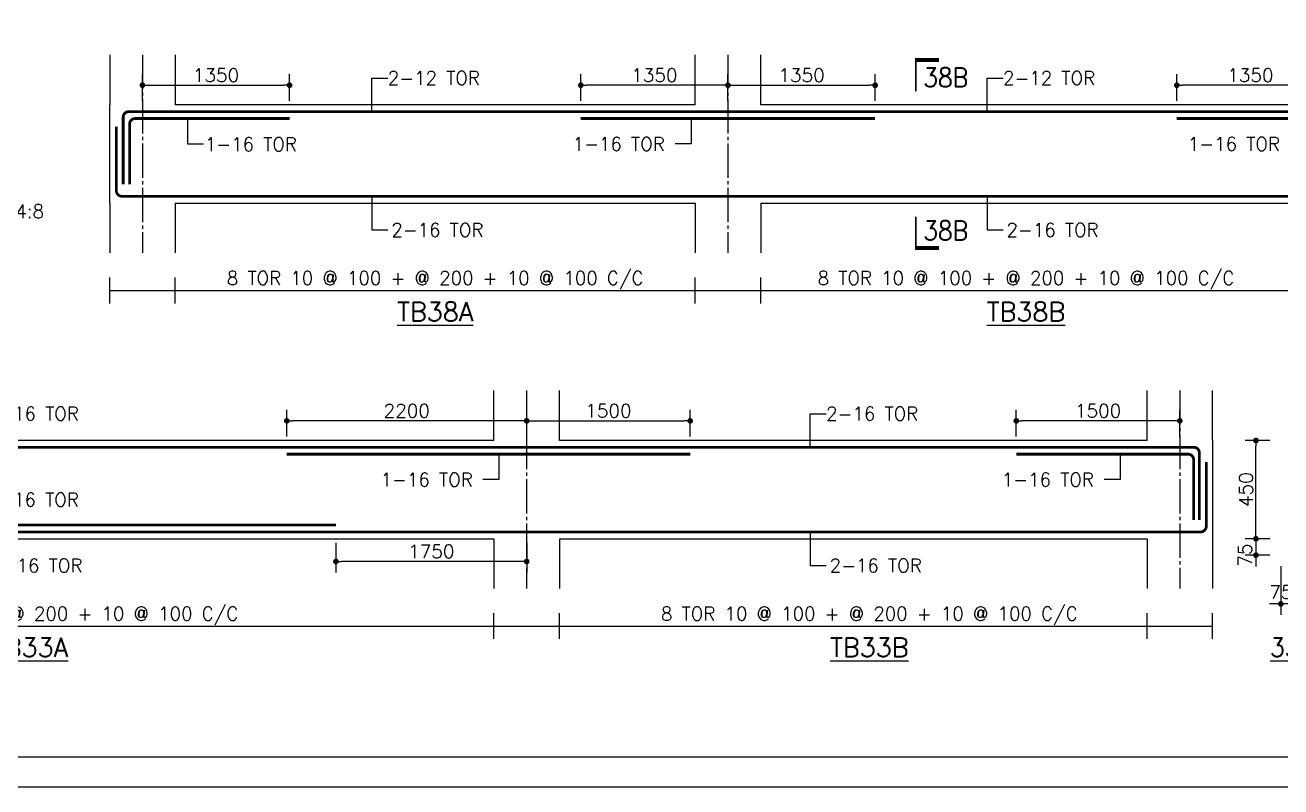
# Model space of a CAD drawing. Extents: x -200722 to 834823, y -494970 to 88783.
# Drawn here: x 240281 to 263317, y -429390 to -415429 of the extents above; entities that cross this region are included whole.
import ezdxf
from ezdxf.enums import TextEntityAlignment as Align

# ---------------------------------------------------------------- set-up
doc = ezdxf.new("R2010")
doc.units = 0
doc.header["$LTSCALE"] = 100
doc.header["$MEASUREMENT"] = 0
doc.header["$PDMODE"] = 34
doc.linetypes.add('CL', pattern=[3.25, 2.5, -0.25, 0.25, -0.25])
doc.layers.get('0').update_dxf_attribs({"linetype": 'CONTINUOUS'})
doc.layers.get('DEFPOINTS').update_dxf_attribs({"linetype": 'CONTINUOUS'})
doc.layers.add('9_PRINT BOUNDARY_NON PRINT', color=32, linetype='CONTINUOUS', plot=False)
doc.layers.add('9_TITLE TEXT', color=7, linetype='CONTINUOUS', lineweight=20)
for name, color, linetype in [('ARO', 7, 'CONTINUOUS'), ('B_NO', 3, 'CONTINUOUS'), ('BEAM', 4, 'CONTINUOUS'), ('CL', 8, 'CL'), ('FOOTING DIM', 4, 'CONTINUOUS'), ('STEEL', 6, 'CONTINUOUS'), ('TEXT', 2, 'CONTINUOUS')]:
    doc.layers.add(name, color=color, linetype=linetype)
doc.styles.add('ROMANS', font='romans.shx')
doc.styles.get("Standard").update_dxf_attribs({"font": 'simplex.shx'})
doc.dimstyles.new('STANDARD$0', dxfattribs={"dimtxt": 2.5, "dimasz": 2.5, "dimexe": 2, "dimexo": 0.7, "dimgap": 0.9, "dimtad": 1, "dimdec": 0, "dimdsep": 46, "dimtxsty": 'ROMANS', "dimcen": 0.09, "dimclrd": 4, "dimclre": 4, "dimclrt": 3, "dimadec": 0, "dimazin": 0, "dimtfac": 1, "dimtdec": 0, "dimtmove": 0, "dimatfit": 3, "dimfxl": 1, "dimtolj": 1, "dimtzin": 0, "dimarcsym": 0})

# ---------------------------------------------------------------- blocks, each defined once
blk = doc.blocks.new('DOT')
at = {"color": 0, "linetype": 'ByBlock'}
blk.add_line((-0.5, 0), (-1, 0), dxfattribs=at)
at = {"color": 0, "linetype": 'ByBlock', "const_width": 0.5}
blk.add_lwpolyline([(-0.25, 0, 1), (0.25, 0, 1)], format="xyb", close=True, dxfattribs=at)
blk = doc.blocks.new('*D1643')
at = {"layer": 'BEAM', "color": 0, "lineweight": -2, "transparency": 16777216}
for p, q in [((250475, -416815), (250475, -416330)), ((253175, -416815), (253175, -416330)), ((253071, -416530), (250579, -416530))]:
    blk.add_line(p, q, dxfattribs=at)
at = {"layer": 'DEFPOINTS', "color": 0, "lineweight": -3, "transparency": 16777216}
for p in [(250475, -416530), (250475, -417015), (253175, -417015)]:
    blk.add_point(p, dxfattribs=at)
at = {"layer": 'BEAM', "color": 0, "lineweight": -2, "transparency": 16777216, "xscale": 104, "yscale": 104, "zscale": 104, "rotation": 180}
blk.add_blockref('DOT', (250475, -416530), dxfattribs=at)
at = {"layer": 'BEAM', "color": 0, "lineweight": -2, "transparency": 16777216, "xscale": 104, "yscale": 104, "zscale": 104}
blk.add_blockref('DOT', (253175, -416530), dxfattribs=at)
at = {"layer": 'BEAM', "color": 0, "transparency": 16777216, "insert": (251825, -416346), "char_height": 248, "attachment_point": 5}
blk.add_mtext('\\A1;1350', dxfattribs=at)
blk = doc.blocks.new('_DOT')
at = {"color": 0, "linetype": 'ByBlock'}
blk.add_line((-0.5, 0), (-1, 0), dxfattribs=at)
at = {"color": 0, "linetype": 'ByBlock', "const_width": 0.5}
blk.add_lwpolyline([(-0.25, 0, 1), (0.25, 0, 1)], format="xyb", close=True, dxfattribs=at)
blk = doc.blocks.new('*D1646')
at = {"layer": 'BEAM', "color": 0, "lineweight": -2, "transparency": 16777216}
for p, q in [((242433, -416815), (242433, -416330)), ((245133, -416815), (245133, -416330)), ((242537, -416530), (245029, -416530))]:
    blk.add_line(p, q, dxfattribs=at)
at = {"layer": 'DEFPOINTS', "color": 0, "lineweight": -3, "transparency": 16777216}
for p in [(245133, -416530), (242433, -417015), (245133, -417015)]:
    blk.add_point(p, dxfattribs=at)
at = {"layer": 'BEAM', "color": 0, "lineweight": -2, "transparency": 16777216, "xscale": 104, "yscale": 104, "zscale": 104, "rotation": 180}
blk.add_blockref('DOT', (242433, -416530), dxfattribs=at)
at = {"layer": 'BEAM', "color": 0, "lineweight": -2, "transparency": 16777216, "xscale": 104, "yscale": 104, "zscale": 104}
blk.add_blockref('DOT', (245133, -416530), dxfattribs=at)
at = {"layer": 'BEAM', "color": 0, "transparency": 16777216, "insert": (243783, -416346), "char_height": 248, "attachment_point": 5}
blk.add_mtext('\\A1;1350', dxfattribs=at)
blk = doc.blocks.new('*D1650')
at = {"layer": 'BEAM', "color": 0, "lineweight": -2, "transparency": 16777216}
for p, q in [((253175, -416815), (253175, -416330)), ((255875, -416815), (255875, -416330)), ((253279, -416530), (255771, -416530))]:
    blk.add_line(p, q, dxfattribs=at)
at = {"layer": 'DEFPOINTS', "color": 0, "lineweight": -3, "transparency": 16777216}
for p in [(255875, -416530), (253175, -417015), (255875, -417015)]:
    blk.add_point(p, dxfattribs=at)
at = {"layer": 'BEAM', "color": 0, "lineweight": -2, "transparency": 16777216, "xscale": 104, "yscale": 104, "zscale": 104, "rotation": 180}
blk.add_blockref('DOT', (253175, -416530), dxfattribs=at)
at = {"layer": 'BEAM', "color": 0, "lineweight": -2, "transparency": 16777216, "xscale": 104, "yscale": 104, "zscale": 104}
blk.add_blockref('DOT', (255875, -416530), dxfattribs=at)
at = {"layer": 'BEAM', "color": 0, "transparency": 16777216, "insert": (254525, -416346), "char_height": 248, "attachment_point": 5}
blk.add_mtext('\\A1;1350', dxfattribs=at)
blk = doc.blocks.new('*D1651')
at = {"layer": 'BEAM', "color": 0, "lineweight": -2, "transparency": 16777216}
for p, q in [((261408, -416815), (261408, -416330)), ((264108, -416815), (264108, -416330)), ((264004, -416530), (261512, -416530))]:
    blk.add_line(p, q, dxfattribs=at)
at = {"layer": 'DEFPOINTS', "color": 0, "lineweight": -3, "transparency": 16777216}
for p in [(261408, -416530), (261408, -417015), (264108, -417015)]:
    blk.add_point(p, dxfattribs=at)
at = {"layer": 'BEAM', "color": 0, "lineweight": -2, "transparency": 16777216, "xscale": 104, "yscale": 104, "zscale": 104, "rotation": 180}
blk.add_blockref('DOT', (261408, -416530), dxfattribs=at)
at = {"layer": 'BEAM', "color": 0, "lineweight": -2, "transparency": 16777216, "xscale": 104, "yscale": 104, "zscale": 104}
blk.add_blockref('DOT', (264108, -416530), dxfattribs=at)
at = {"layer": 'BEAM', "color": 0, "transparency": 16777216, "insert": (262758, -416346), "char_height": 248, "attachment_point": 5}
blk.add_mtext('\\A1;1350', dxfattribs=at)
blk = doc.blocks.new('*D2021')
at = {"layer": 'BEAM', "color": 0, "lineweight": -2, "transparency": 16777216}
for p, q in [((258464, -422967), (258464, -422481)), ((261360, -422681), (258568, -422681)), ((261464, -422967), (261464, -422481))]:
    blk.add_line(p, q, dxfattribs=at)
at = {"layer": 'DEFPOINTS', "color": 0, "lineweight": -3, "transparency": 16777216}
for p in [(258464, -422681), (258464, -423167), (261464, -423167)]:
    blk.add_point(p, dxfattribs=at)
at = {"layer": 'BEAM', "color": 0, "lineweight": -2, "transparency": 16777216, "xscale": 104, "yscale": 104, "zscale": 104, "rotation": 180}
blk.add_blockref('DOT', (258464, -422681), dxfattribs=at)
at = {"layer": 'BEAM', "color": 0, "lineweight": -2, "transparency": 16777216, "xscale": 104, "yscale": 104, "zscale": 104}
blk.add_blockref('DOT', (261464, -422681), dxfattribs=at)
at = {"layer": 'BEAM', "color": 0, "transparency": 16777216, "insert": (259964, -422497), "char_height": 248, "attachment_point": 5}
blk.add_mtext('\\A1;1500', dxfattribs=at)
blk = doc.blocks.new('*D2023')
at = {"layer": 'BEAM', "color": 0, "lineweight": -2, "transparency": 16777216}
for p, q in [((263117, -423042), (262660, -423042)), ((262860, -424738), (262860, -423146)), ((263117, -424842), (262660, -424842))]:
    blk.add_line(p, q, dxfattribs=at)
at = {"layer": 'DEFPOINTS', "color": 0, "lineweight": -3, "transparency": 16777216}
for p in [(262860, -423042), (263317, -423042), (263317, -424842)]:
    blk.add_point(p, dxfattribs=at)
at = {"layer": 'BEAM', "color": 0, "lineweight": -2, "transparency": 16777216, "xscale": 104, "yscale": 104, "zscale": 104}
for p, rotation in [((262860, -423042), 90), ((262860, -424842), 270)]:
    blk.add_blockref('DOT', p, dxfattribs=dict(at, rotation=rotation))
at = {"layer": 'BEAM', "color": 0, "transparency": 16777216, "insert": (262676, -423942), "char_height": 248, "attachment_point": 5, "rotation": 90}
blk.add_mtext('\\A1;450', dxfattribs=at)
blk = doc.blocks.new('*D2026')
at = {"layer": 'BEAM', "color": 0, "lineweight": -2, "transparency": 16777216}
for p, q in [((263317, -425342), (263317, -426236)), ((263617, -425342), (263617, -426236)), ((263213, -426036), (263109, -426036)), ((263617, -426036), (263317, -426036)), ((263721, -426036), (263825, -426036))]:
    blk.add_line(p, q, dxfattribs=at)
at = {"layer": 'DEFPOINTS', "color": 0, "lineweight": -3, "transparency": 16777216}
for p in [(263317, -425142), (263617, -425142), (263317, -426036)]:
    blk.add_point(p, dxfattribs=at)
at = {"layer": 'BEAM', "color": 0, "lineweight": -2, "transparency": 16777216, "xscale": 104, "yscale": 104, "zscale": 104}
blk.add_blockref('DOT', (263317, -426036), dxfattribs=at)
at = {"layer": 'BEAM', "color": 0, "lineweight": -2, "transparency": 16777216, "xscale": 104, "yscale": 104, "zscale": 104, "rotation": 180}
blk.add_blockref('DOT', (263617, -426036), dxfattribs=at)
at = {"layer": 'BEAM', "color": 0, "transparency": 16777216, "insert": (263317, -425820), "char_height": 248, "attachment_point": 5}
blk.add_mtext('\\A1;75', dxfattribs=at)
blk = doc.blocks.new('*D2027')
at = {"layer": 'BEAM', "color": 0, "lineweight": -2, "transparency": 16777216}
for p, q in [((262860, -424738), (262860, -424634)), ((263117, -424842), (262660, -424842)), ((262860, -424842), (262860, -425142)), ((263117, -425142), (262660, -425142)), ((262860, -425246), (262860, -425350))]:
    blk.add_line(p, q, dxfattribs=at)
at = {"layer": 'DEFPOINTS', "color": 0, "lineweight": -3, "transparency": 16777216}
for p in [(263317, -424842), (262860, -425142), (263317, -425142)]:
    blk.add_point(p, dxfattribs=at)
at = {"layer": 'BEAM', "color": 0, "lineweight": -2, "transparency": 16777216, "xscale": 104, "yscale": 104, "zscale": 104}
for p, rotation in [((262860, -424842), 270), ((262860, -425142), 90)]:
    blk.add_blockref('DOT', p, dxfattribs=dict(at, rotation=rotation))
at = {"layer": 'BEAM', "color": 0, "transparency": 16777216, "insert": (262660, -425142), "char_height": 248, "attachment_point": 5, "rotation": 90}
blk.add_mtext('\\A1;75', dxfattribs=at)
blk = doc.blocks.new('*D2017')
at = {"layer": 'BEAM', "color": 0, "lineweight": -2, "transparency": 16777216}
for p, q in [((245082, -422967), (245082, -422481)), ((249378, -422681), (245186, -422681)), ((249482, -422967), (249482, -422481))]:
    blk.add_line(p, q, dxfattribs=at)
at = {"layer": 'DEFPOINTS', "color": 0, "lineweight": -3, "transparency": 16777216}
for p in [(245082, -422681), (245082, -423167), (249482, -423167)]:
    blk.add_point(p, dxfattribs=at)
at = {"layer": 'BEAM', "color": 0, "lineweight": -2, "transparency": 16777216, "xscale": 104, "yscale": 104, "zscale": 104, "rotation": 180}
blk.add_blockref('DOT', (245082, -422681), dxfattribs=at)
at = {"layer": 'BEAM', "color": 0, "lineweight": -2, "transparency": 16777216, "xscale": 104, "yscale": 104, "zscale": 104}
blk.add_blockref('DOT', (249482, -422681), dxfattribs=at)
at = {"layer": 'BEAM', "color": 0, "transparency": 16777216, "insert": (247282, -422497), "char_height": 248, "attachment_point": 5}
blk.add_mtext('\\A1;2200', dxfattribs=at)
blk = doc.blocks.new('*D2018')
at = {"layer": 'BEAM', "color": 0, "lineweight": -2, "transparency": 16777216}
for p, q in [((249482, -422967), (249482, -422481)), ((249586, -422681), (252378, -422681)), ((252482, -422967), (252482, -422481))]:
    blk.add_line(p, q, dxfattribs=at)
at = {"layer": 'DEFPOINTS', "color": 0, "lineweight": -3, "transparency": 16777216}
for p in [(252482, -422681), (249482, -423167), (252482, -423167)]:
    blk.add_point(p, dxfattribs=at)
at = {"layer": 'BEAM', "color": 0, "lineweight": -2, "transparency": 16777216, "xscale": 104, "yscale": 104, "zscale": 104, "rotation": 180}
blk.add_blockref('DOT', (249482, -422681), dxfattribs=at)
at = {"layer": 'BEAM', "color": 0, "lineweight": -2, "transparency": 16777216, "xscale": 104, "yscale": 104, "zscale": 104}
blk.add_blockref('DOT', (252482, -422681), dxfattribs=at)
at = {"layer": 'BEAM', "color": 0, "transparency": 16777216, "insert": (250982, -422497), "char_height": 248, "attachment_point": 5}
blk.add_mtext('\\A1;1500', dxfattribs=at)
blk = doc.blocks.new('*D2019')
at = {"layer": 'BEAM', "color": 0, "lineweight": -2, "transparency": 16777216}
for p, q in [((245982, -424917), (245982, -425459)), ((249482, -424917), (249482, -425459)), ((249378, -425259), (246086, -425259))]:
    blk.add_line(p, q, dxfattribs=at)
at = {"layer": 'DEFPOINTS', "color": 0, "lineweight": -3, "transparency": 16777216}
for p in [(245982, -424717), (249482, -424717), (245982, -425259)]:
    blk.add_point(p, dxfattribs=at)
at = {"layer": 'BEAM', "color": 0, "lineweight": -2, "transparency": 16777216, "xscale": 104, "yscale": 104, "zscale": 104, "rotation": 180}
blk.add_blockref('DOT', (245982, -425259), dxfattribs=at)
at = {"layer": 'BEAM', "color": 0, "lineweight": -2, "transparency": 16777216, "xscale": 104, "yscale": 104, "zscale": 104}
blk.add_blockref('DOT', (249482, -425259), dxfattribs=at)
at = {"layer": 'BEAM', "color": 0, "transparency": 16777216, "insert": (247732, -425075), "char_height": 248, "attachment_point": 5}
blk.add_mtext('\\A1;1750', dxfattribs=at)

msp = doc.modelspace()

# ---------------------------------------------------------------- linework, layer by layer
at = {"color": 18, "true_color": 0x000000}
msp.add_lwpolyline([(223222.7, -428839.6), (314632.7, -428839.6), (314632.7, -364599.6), (223222.7, -364599.6)], close=True, dxfattribs=at)
at = {"layer": '9_PRINT BOUNDARY_NON PRINT', "color": 18, "true_color": 0x000000}
msp.add_lwpolyline([(222672.7, -429389.6), (315182.7, -429389.6), (315182.7, -364049.6), (222672.7, -364049.6)], close=True, dxfattribs=at)
at = {"layer": '9_TITLE TEXT', "color": 18, "true_color": 0x000000}
msp.add_lwpolyline([(314632.7, -364599.6), (223222.7, -364599.6), (223222.7, -428839.6), (314632.7, -428839.6)], dxfattribs=at)
at = {"layer": 'ARO', "color": 18, "true_color": 0x000000}
for points, elevation in [([(246641.3, -417015.2), (246641.3, -416399.4), (246934.3, -416399.4)], -1101.5), ([(257927, -417015.2), (257927, -416399.4), (258220.1, -416399.4)], -1101.5), ([(243261.2, -417140.2), (243261.2, -417607.1), (243554.3, -417607.1)], -1101.5), ([(252496.7, -417140.2), (252496.7, -417607.1), (252203.7, -417607.1)], 0), ([(246641.3, -418565.2), (246641.3, -419181.1), (246934.3, -419181.1)], -1101.5), ([(257927, -418565.2), (257927, -419181.1), (258220.1, -419181.1)], -1101.5), ([(254681.7, -423166.9), (254681.7, -422551), (254974.8, -422551)], 5794.3), ([(248973.8, -423291.9), (248973.8, -423758.8), (248680.7, -423758.8)], 6895.9), ([(260368.3, -423291.9), (260368.3, -423758.8), (260075.2, -423758.8)], 6895.9), ([(254681.7, -424716.9), (254681.7, -425332.7), (254974.8, -425332.7)], 5794.3)]:
    msp.add_lwpolyline(points, dxfattribs=dict(at, elevation=elevation))
at = {"layer": 'B_NO', "color": 7, "elevation": -1101.5}
for points in [[(256621.2, -416643.1, 30, 30, 0), (256621.2, -416066.6, 75, 75, 0), (257048.7, -416066.6, 75, 75, 0)], [(256621.2, -418937.3, 30, 30, 0), (256621.2, -419513.8, 75, 75, 0), (257048.7, -419513.8, 75, 75, 0)]]:
    msp.add_lwpolyline(points, format="xyseb", dxfattribs=at)
at = {"layer": 'BEAM', "color": 18, "linetype": 'ByBlock', "true_color": 0x000000}
for p, q in [((241832.8, -415975.8, 0), (241832.8, -416890.2, 0)), ((243032.8, -415975.8, 0), (243032.8, -416890.2, 0)), ((252574.8, -416890.2, 0), (252574.8, -415975.8, 0)), ((253774.8, -416890.2, 0), (253774.8, -415975.8, 0)), ((241832.8, -418690.2, 0), (241832.8, -416890.2, 0)), ((241832.8, -418690.2, 0), (241832.8, -419604.6, 0)), ((243032.8, -418690.2, 0), (252574.8, -418690.2, 0)), ((243032.8, -418690.2, 0), (243032.8, -419604.6, 0)), ((252574.8, -418690.2, 0), (252574.8, -419604.6, 0)), ((253774.8, -418690.2, 0), (263507.8, -418690.2, 0)), ((253774.8, -418690.2, 0), (253774.8, -419604.6, 0)), ((241832.8, -420527.8, 0), (241832.8, -420052.6, 0)), ((243032.8, -420527.8), (243032.8, -420052.6)), ((252574.8, -420527.8, 0), (252574.8, -420052.6, 0)), ((253774.8, -420527.8), (253774.8, -420052.6)), ((241832.8, -420290.2, 0), (264707.8, -420290.2)), ((248881.8, -423041.9, 6895.9), (248881.8, -422127.5, 6895.9)), ((250081.8, -423041.9, 6895.9), (250081.8, -422127.5, 6895.9)), ((260863.8, -423041.9, 6895.9), (260863.8, -422127.5, 6895.9)), ((262063.8, -423041.9, 6895.9), (262063.8, -422127.5, 6895.9)), ((262063.8, -423041.9, 6895.9), (262063.8, -424841.9, 6895.9)), ((232565.8, -424841.9, 6895.9), (248881.8, -424841.9, 6895.9)), ((248881.8, -424841.9, 6895.9), (248881.8, -425756.3, 6895.9)), ((250081.8, -424841.9, 6895.9), (260863.8, -424841.9, 6895.9)), ((250081.8, -424841.9, 6895.9), (250081.8, -425756.3, 6895.9)), ((260863.8, -424841.9, 6895.9), (260863.8, -425756.3, 6895.9)), ((262063.8, -424841.9, 6895.9), (262063.8, -425756.3, 6895.9)), ((248881.8, -426679.5, 6895.9), (248881.8, -426204.2, 6895.9)), ((250081.8, -426679.5, 6895.9), (250081.8, -426204.2, 6895.9)), ((260863.8, -426679.5, 6895.9), (260863.8, -426204.2, 6895.9)), ((262063.8, -426679.5, 6895.9), (262063.8, -426204.2, 6895.9)), ((231365.8, -426441.9, 6895.9), (262063.8, -426441.9, 6895.9))]:
    msp.add_line(p, q, dxfattribs=at)
at = {"layer": 'CL', "color": 18, "linetype": 'CL', "lineweight": -3, "ltscale": 2.5, "true_color": 0x000000}
for p, q in [((242432.8, -415975.8, 0), (242432.8, -419604.6, 0)), ((253174.8, -415975.8, 0), (253174.8, -419604.6, 0)), ((249481.8, -422127.5, 6895.9), (249481.8, -425756.3, 6895.9)), ((261463.8, -422127.5, 6895.9), (261463.8, -425756.3, 6895.9))]:
    msp.add_line(p, q, dxfattribs=at)
at = {"layer": 'FOOTING DIM', "color": 18, "true_color": 0x000000}
for p, q in [((252574.8, -416890.2, -20.1), (243032.8, -416890.2, -62.1)), ((263507.8, -416890.2, 0.2), (253774.8, -416890.2, -15.7)), ((248881.8, -423041.9, 6857.7), (232565.8, -423041.9, 6833.8)), ((260863.8, -423041.9, 6875.8), (250081.8, -423041.9, 6859.5))]:
    msp.add_line(p, q, dxfattribs=at)
at = {"layer": 'STEEL', "color": 18, "true_color": 0x000000, "const_width": 50.8}
for points, elevation in [([(264466.9, -418346.1), (264466.9, -417116.8, 0.4142136), (264365.3, -417015.2), (242180.4, -417015.2, 0.4142136), (242080.4, -417115.2), (242080.4, -418346.1)], -1101.5), ([(241955.4, -417286.9), (241955.4, -418463.6, 0.4142136), (242057, -418565.2), (264490.3, -418565.2, 0.4142136), (264591.9, -418463.6), (264591.9, -417286.9)], -1101.5), ([(261823, -424497.7), (261823, -423268.5, 0.4142136), (261721.4, -423166.9), (231713.5, -423166.9, 0.4142136), (231613.5, -423266.9), (231613.5, -424497.7)], 5794.3), ([(231488.5, -423438.5), (231488.5, -424615.3, 0.4142136), (231590.1, -424716.9), (261846.4, -424716.9, 0.4142136), (261948, -424615.3), (261948, -423438.5)], 5794.3)]:
    msp.add_lwpolyline(points, format="xyb", dxfattribs=dict(at, elevation=elevation))
at = {"layer": 'STEEL', "color": 3, "const_width": 50.8}
for points, elevation in [([(242197.9, -418346.1), (242197.9, -417241.8, -0.4142136), (242299.5, -417140.2), (245132.8, -417140.2)], -1101.5), ([(264379.5, -418346.1), (264379.5, -417241.8, 0.4142136), (264277.9, -417140.2), (261407.8, -417140.2)], 0), ([(261717, -424497.7), (261717, -423393.5, 0.4142136), (261615.4, -423291.9), (258463.8, -423291.9)], 6895.9)]:
    msp.add_lwpolyline(points, format="xyb", dxfattribs=dict(at, elevation=elevation))
for points, elevation in [([(255874.8, -417140.2), (250474.8, -417140.2)], 0), ([(252481.8, -423291.9), (245081.8, -423291.9)], 6895.9), ([(245981.8, -424591.9), (235465.8, -424591.9)], 6895.9)]:
    msp.add_lwpolyline(points, dxfattribs=dict(at, elevation=elevation))

# ---------------------------------------------------------------- texts
at = {"layer": 'B_NO', "color": 18, "true_color": 0x000000, "width": 0.9}
for p in [(256756.8, -416387, -1101.5), (256756.8, -419193.4, -1101.5)]:
    msp.add_text('38B', height=350, dxfattribs=at).set_placement(p, align=Align.MIDDLE_LEFT)
at = {"layer": 'B_NO', "color": 18, "true_color": 0x000000}
for s, height, width, p in [('8 TOR 10 @ 100 + @ 200 + 10 @ 100 C/C', 250, 0.98, (247803.8, -420083.1, 0)), ('8 TOR 10 @ 100 + @ 200 + 10 @ 100 C/C', 250, 0.98, (258641.3, -420083.1, 0)), ('%%UTB38A', 350, 0.98, (247803.8, -420680.4, 0)), ('%%UTB38B', 350, 0.98, (258641.3, -420680.4, 0)), ('8 TOR 10 @ 100 + @ 200 + 10 @ 100 C/C', 250, 0.98, (240370, -426234.7, 5794.3)), ('8 TOR 10 @ 100 + @ 200 + 10 @ 100 C/C', 250, 0.98, (255767.8, -426234.7, 5794.3)), ('%%UTB33A', 350, 0.98, (240370, -426832.1, 5794.3)), ('%%UTB33B', 350, 0.98, (255767.8, -426832.1, 5794.3)), ('%%U33A-33A', 350, 0.9, (264077.4, -426832.1, 6895.9))]:
    msp.add_text(s, height=height, dxfattribs=dict(at, width=width)).set_placement(p, align=Align.MIDDLE)
at = {"layer": 'TEXT', "color": 18, "true_color": 0x000000, "width": 0.98}
for s, p in [('2-12 TOR', (246934.3, -416399.4, -1101.5)), ('2-12 TOR', (258220.1, -416399.4, -1101.5)), ('1-16 TOR', (243577.3, -417611, -1101.5)), ('1-16 TOR', (250325.7, -417607.1, 0)), ('1-16 TOR', (261610.5, -417607.1)), ('P.C.C 1:4:8', (238749.2, -418840.2, 7611.5)), ('2-16 TOR', (246999.2, -419181.1, -1101.5)), ('2-16 TOR', (258284.9, -419181.1, -1101.5)), ('2-16 TOR', (239577, -422551, 5794.3)), ('2-16 TOR', (254974.8, -422551, 5794.3)), ('1-16 TOR', (246802.8, -423758.8, 6895.9)), ('1-16 TOR', (258197.2, -423758.8, 6895.9)), ('1-16 TOR', (239577, -424126.3, 6895.9)), ('2-16 TOR', (239641.9, -425332.7, 5794.3)), ('2-16 TOR', (255039.7, -425332.7, 5794.3))]:
    msp.add_text(s, height=250, dxfattribs=at).set_placement(p, align=Align.MIDDLE_LEFT)

# ---------------------------------------------------------------- dimensions: what is measured, and where the dimension line sits
at = {"layer": 'BEAM', "color": 18, "true_color": 0x000000}
for base, p1, p2, picture, middle in [((245132.8, -416529.6, -1101.5), (242432.8, -417015.2, -1101.5), (245132.8, -417015.2, -1101.5), '*D1646', (243782.8, -416345.6, -1101.5)), ((255874.8, -416529.6, 0), (253174.8, -417015.2, 0), (255874.8, -417015.2, 0), '*D1650', (254524.8, -416345.6, 0)), ((252481.8, -422681.3, 6895.9), (249481.8, -423166.9, 6895.9), (252481.8, -423166.9, 6895.9), '*D2018', (250981.8, -422497.3, 6895.9))]:
    dim = msp.add_linear_dim(base=base, p1=p1, p2=p2, dimstyle='STANDARD$0', override={"dimscale": 8, "dimtxt": 31, "dimasz": 13, "dimexe": 25, "dimexo": 25, "dimgap": 7.5, "dimdec": 0, "dimlfac": 0.5, "dimzin": 3, "dimtxsty": 'Standard', "dimblk": 'DOT', "dimcen": 3, "dimdle": 4, "dimclrd": 0, "dimclre": 0, "dimclrt": 0, "dimtdec": 0, "dimtmove": 2, "dimldrblk": 'DOT', "dimtzin": 3}, dxfattribs=at)
    dim.commit()
    dim.dimension.update_dxf_attribs({"geometry": picture, "text_midpoint": middle})
for base, p1, p2, angle, override, picture, middle in [((250474.8, -416529.6, 0), (253174.8, -417015.2, 0), (250474.8, -417015.2, 0), 180, {"dimscale": 8, "dimtxt": 31, "dimasz": 13, "dimexe": 25, "dimexo": 25, "dimgap": 7.5, "dimdec": 0, "dimlfac": 0.5, "dimzin": 3, "dimtxsty": 'Standard', "dimblk": 'DOT', "dimcen": 3, "dimdle": 4, "dimclrd": 0, "dimclre": 0, "dimclrt": 0, "dimtdec": 0, "dimtmove": 2, "dimldrblk": 'DOT', "dimtzin": 3}, '*D1643', (251824.8, -416345.6, 0)), ((261407.8, -416529.6, 0), (264107.8, -417015.2, 0), (261407.8, -417015.2, 0), 180, {"dimscale": 8, "dimtxt": 31, "dimasz": 13, "dimexe": 25, "dimexo": 25, "dimgap": 7.5, "dimdec": 0, "dimlfac": 0.5, "dimzin": 3, "dimtxsty": 'Standard', "dimblk": 'DOT', "dimcen": 3, "dimdle": 4, "dimclrd": 0, "dimclre": 0, "dimclrt": 0, "dimtdec": 0, "dimtmove": 2, "dimldrblk": 'DOT', "dimtzin": 3}, '*D1651', (262757.8, -416345.6, 0)), ((245081.8, -422681.3, 6895.9), (249481.8, -423166.9, 6895.9), (245081.8, -423166.9, 6895.9), 180, {"dimscale": 8, "dimtxt": 31, "dimasz": 13, "dimexe": 25, "dimexo": 25, "dimgap": 7.5, "dimdec": 0, "dimlfac": 0.5, "dimzin": 3, "dimtxsty": 'Standard', "dimblk": 'DOT', "dimcen": 3, "dimdle": 4, "dimclrd": 0, "dimclre": 0, "dimclrt": 0, "dimtdec": 0, "dimtmove": 2, "dimldrblk": 'DOT', "dimtzin": 3}, '*D2017', (247281.8, -422497.3, 6895.9)), ((258463.8, -422681.3, 6895.9), (261463.8, -423166.9, 6895.9), (258463.8, -423166.9, 6895.9), 180, {"dimscale": 8, "dimtxt": 31, "dimasz": 13, "dimexe": 25, "dimexo": 25, "dimgap": 7.5, "dimdec": 0, "dimlfac": 0.5, "dimzin": 3, "dimtxsty": 'Standard', "dimblk": 'DOT', "dimcen": 3, "dimdle": 4, "dimclrd": 0, "dimclre": 0, "dimclrt": 0, "dimtdec": 0, "dimtmove": 2, "dimldrblk": 'DOT', "dimtzin": 3}, '*D2021', (259963.8, -422497.3, 6895.9)), ((262860.1, -423041.9, 6895.9), (263317.4, -424841.9, 6895.9), (263317.4, -423041.9, 6895.9), 90, {"dimscale": 8, "dimtxt": 31, "dimasz": 13, "dimexe": 25, "dimexo": 25, "dimgap": 7.5, "dimdec": 0, "dimlfac": 0.25, "dimzin": 3, "dimtxsty": 'Standard', "dimblk": 'DOT', "dimcen": 3, "dimdle": 4, "dimclrd": 0, "dimclre": 0, "dimclrt": 0, "dimtdec": 0, "dimtmove": 2, "dimldrblk": 'DOT', "dimtzin": 3}, '*D2023', (262676.1, -423941.9, 6895.9)), ((245981.8, -425258.5, 6895.9), (249481.8, -424716.8, 6895.9), (245981.8, -424716.8, 6895.9), 180, {"dimscale": 8, "dimtxt": 31, "dimasz": 13, "dimexe": 25, "dimexo": 25, "dimgap": 7.5, "dimdec": 0, "dimlfac": 0.5, "dimzin": 3, "dimtxsty": 'Standard', "dimblk": 'DOT', "dimcen": 3, "dimdle": 4, "dimclrd": 0, "dimclre": 0, "dimclrt": 0, "dimtdec": 0, "dimtmove": 2, "dimldrblk": 'DOT', "dimtzin": 3}, '*D2019', (247731.8, -425074.5, 6895.9))]:
    dim = msp.add_linear_dim(base=base, p1=p1, p2=p2, angle=angle, dimstyle='STANDARD$0', override=override, dxfattribs=at)
    dim.commit()
    dim.dimension.update_dxf_attribs({"geometry": picture, "text_midpoint": middle})
for base, p1, angle, picture, middle in [((262860.1, -425141.9, 6895.9), (263317.4, -424841.9, 6895.9), 270, '*D2027', (262660.1, -425141.9, 6895.9)), ((263317.4, -426035.7, 6895.9), (263617.4, -425141.9, 6895.9), 180, '*D2026', (263317.4, -425819.9, 6895.9))]:
    dim = msp.add_linear_dim(base=base, p1=p1, p2=(263317.4, -425141.9, 6895.9), angle=angle, dimstyle='STANDARD$0', override={"dimscale": 8, "dimtxt": 31, "dimasz": 13, "dimexe": 25, "dimexo": 25, "dimgap": 7.5, "dimdec": 0, "dimlfac": 0.25, "dimzin": 3, "dimtxsty": 'Standard', "dimblk": 'DOT', "dimcen": 3, "dimdle": 4, "dimclrd": 0, "dimclre": 0, "dimclrt": 0, "dimtdec": 0, "dimtmove": 2, "dimldrblk": 'DOT', "dimtzin": 3}, dxfattribs=at)
    dim.commit()
    dim.dimension.update_dxf_attribs({"geometry": picture, "text_midpoint": middle, "dimtype": 160})

doc.saveas('drawing.dxf')
